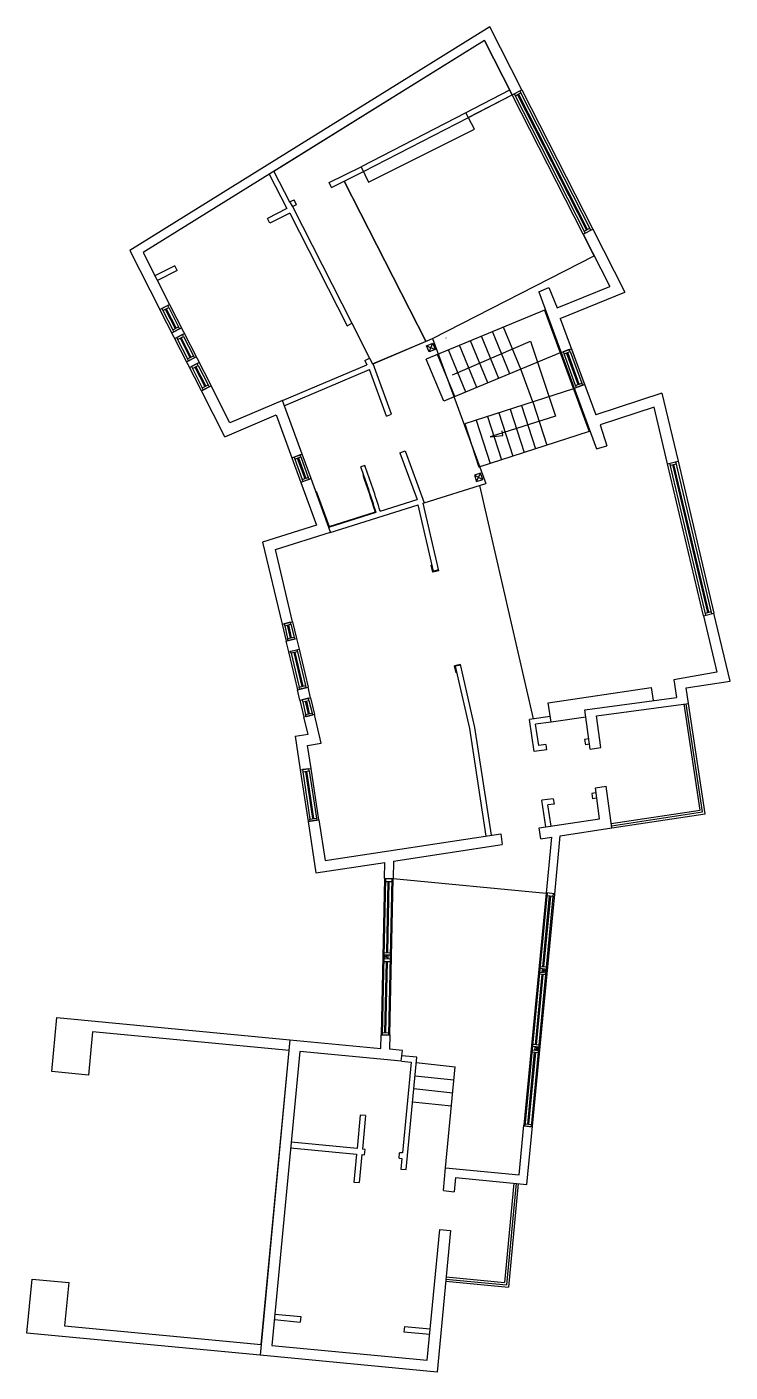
# Model space of a CAD drawing. Header units: inches. Extents: x -829 to 1431, y -48 to 1320.
# Drawn here: x 783 to 1431, y 48 to 1287 of the extents above; entities that cross this region are included whole.
import ezdxf

# ---------------------------------------------------------------- set-up
doc = ezdxf.new("R2010")
doc.units = ezdxf.units.IN
doc.header["$MEASUREMENT"] = 0
for name, color, linetype in [('0-import', 1, 'Continuous'), ('a-anno-dims', 68, 'Continuous'), ('a-deck', 87, 'Continuous'), ('a-flor-levl-01', 210, 'Continuous'), ('a-flor-levl-02', 216, 'Continuous'), ('a-glaz-ext', 155, 'Continuous'), ('a-glaz-frm', 156, 'Continuous'), ('a-step-rise', 5, 'Continuous'), ('a-wall-below', 54, 'Continuous'), ('a-wall-int', 34, 'Continuous'), ('a-wall-new', 54, 'Continuous'), ('a-wall-new2', 54, 'Continuous'), ('a-wall-panl', 8, 'Continuous'), ('s-cols-wood', 2, 'Continuous')]:
    doc.layers.add(name, color=color, linetype=linetype)

msp = doc.modelspace()

# ---------------------------------------------------------------- linework, layer by layer
for p, q in [((1112.1, 432.4), (1115.6, 428.9)), ((1115.6, 432.4), (1112.1, 428.9)), ((1262.6, 415.5), (1255.7, 416.2)), ((1262.9, 419), (1256, 419.7)), ((1262, 419.1), (1258.2, 416)), ((1258.5, 419.5), (1261.6, 415.6)), ((1256, 347.4), (1249.1, 348)), ((1255.1, 347.4), (1251.3, 344.3)), ((1251.6, 347.8), (1254.8, 344)), ((1255.7, 343.9), (1248.8, 344.5)), ((1249.1, 274), (1242.1, 274.7))]:
    msp.add_line(p, q)
at = {"layer": '0-import'}
for points in [[(1010.5, 1154.2), (1025.1, 1126), (1027.8, 1121.7), (1082.6, 1014.3), (1098.9, 982.2), (1101.6, 976.9), (1157, 1000.3), (1306.1, 1076.3), (1295.9, 1096.5), (1230.5, 1224.8), (1228.2, 1229.2), (1205, 1274.9), (1010.5, 1154.2)], [(1150.7, 997.7), (1075.5, 1145.2), (1093.4, 1154), (1190, 1203.8), (1230.5, 1224.8), (1205, 1274.9)]]:
    msp.add_lwpolyline(points, dxfattribs=at)
at = {"layer": 'a-anno-dims'}
for p, q in [((1151.5, 993.5), (1159.4, 990.2)), ((1153.8, 987.9), (1157.1, 995.8)), ((1195.6, 874.2), (1203.2, 870.3)), ((1197.5, 868.5), (1201.3, 876.1))]:
    msp.add_line(p, q, dxfattribs=at)
at = {"layer": 'a-deck'}
for p, q in [((1403.7, 565.7), (1388.9, 663.5)), ((1406, 564), (1390.9, 663.8)), ((1408.3, 562.3), (1392.9, 664.1)), ((1321.7, 553.3), (1403.7, 565.7)), ((1322, 551.3), (1406, 564)), ((1322.3, 549.3), (1408.3, 562.3)), ((1232, 222), (1223.3, 130.5)), ((1234, 221.9), (1225.1, 128.3)), ((1236, 221.7), (1226.9, 126.1)), ((1169.1, 131.6), (1226.9, 126.1)), ((1169.3, 133.6), (1225.1, 128.3)), ((1169.5, 135.6), (1223.3, 130.5))]:
    msp.add_line(p, q, dxfattribs=at)
at = {"layer": 'a-flor-levl-01'}
msp.add_lwpolyline([(1175.3, 966.9), (1247.2, 997.8), (1270.3, 928.6), (1210.1, 909.5), (1221.9, 911), (1221.1, 915.1)], dxfattribs=at)
at = {"layer": 'a-flor-levl-02'}
for p, q in [((1075.5, 1145.2), (1150.7, 997.7)), ((1102.1, 977), (1157, 1000.3)), ((1157, 1000.3), (1206.1, 866.5)), ((1149.2, 848.7), (1206.1, 866.5)), ((1250.2, 649.8), (1200.6, 864.8))]:
    msp.add_line(p, q, dxfattribs=at)
at = {"layer": 'a-glaz-ext'}
for p, q in [((1303, 1100.1), (1237.6, 1228.4)), ((1239.4, 1229.3), (1304.8, 1101)), ((1295.9, 1096.5), (1230.5, 1224.8)), ((1232.3, 1225.7), (1297.7, 1097.4)), ((1233.2, 1223.9), (1238.5, 1226.6)), ((1299, 1100.3), (1235.4, 1225.1)), ((1299.9, 1100.7), (1236.3, 1225.5)), ((1296.8, 1099.2), (1302.1, 1101.9)), ((1406.8, 744.8), (1373.6, 884.9)), ((1375.6, 885.4), (1408.8, 745.3)), ((1376, 883.4), (1381.9, 884.8)), ((1410.7, 747.8), (1378.5, 884)), ((1411.7, 748), (1379.5, 884.2)), ((1414.6, 746.6), (1381.4, 886.8)), ((1383.4, 887.2), (1416.5, 747.1)), ((1408.3, 747.2), (1414.1, 748.6))]:
    msp.add_line(p, q, dxfattribs=at)
at = {"layer": 'a-glaz-frm'}
for p, q in [((913.7, 1028.8), (922.7, 1011)), ((914.5, 1031.5), (952.7, 956.6)), ((943.8, 952.1), (905.6, 1026.9)), ((908.3, 1026.1), (917.4, 1008.2)), ((910.5, 1027.2), (919.6, 1009.4)), ((911.4, 1027.7), (920.5, 1009.8)), ((916.5, 1005.5), (925.4, 1010.1)), ((919.3, 1000.2), (928.2, 1004.8)), ((921.9, 999.3), (931, 981.5)), ((924.2, 1000.5), (933.2, 982.6)), ((925.1, 1000.9), (934.1, 983.1)), ((927.3, 1002.1), (936.4, 984.2)), ((930.1, 978.8), (939.1, 983.4)), ((1275.6, 987.3), (1287.7, 954.3)), ((1288.9, 956.9), (1278.2, 986.1)), ((1291.2, 957.8), (1280.6, 987)), ((1292.2, 958.1), (1281.6, 987.3)), ((1283.8, 988.2), (1294.5, 959)), ((1285, 990.7), (1297.1, 957.8)), ((932.9, 973.5), (941.8, 978)), ((935.6, 972.6), (944.6, 954.8)), ((937.8, 973.7), (946.9, 955.9)), ((938.7, 974.2), (947.8, 956.4)), ((940.9, 975.3), (950, 957.5)), ((1045, 871.1), (1036.7, 893.7)), ((1027.3, 890.3), (1035.6, 867.7)), ((1029.9, 889.1), (1036.8, 870.3)), ((1032.2, 889.9), (1039.1, 871.1)), ((1033.2, 890.3), (1040.1, 871.5)), ((1035.5, 891.1), (1042.4, 872.3)), ((1018.2, 737), (1021.9, 721.4)), ((1020.6, 735.5), (1023.3, 723.8)), ((1023, 736.1), (1025.8, 724.4)), ((1024, 736.3), (1026.7, 724.6)), ((1026.4, 736.9), (1029.2, 725.2)), ((1027.9, 739.3), (1031.6, 723.7)), ((1028.4, 737.3), (1028.4, 737.3)), ((1024.1, 711.7), (1032.4, 676.6)), ((1026.5, 710.2), (1033.9, 679.1)), ((1029, 710.8), (1036.4, 679.6)), ((1030, 711), (1037.3, 679.9)), ((1032.4, 711.6), (1039.8, 680.4)), ((1033.9, 714), (1042.2, 679)), ((1034.7, 666.9), (1038.4, 651.3)), ((1037.2, 665.4), (1039.9, 653.8)), ((1039.6, 666), (1042.4, 654.3)), ((1040.6, 666.2), (1043.3, 654.6)), ((1043, 666.8), (1045.8, 655.1)), ((1044.5, 669.2), (1048.2, 653.7)), ((1035, 602.7), (1042.2, 555.3)), ((1037.3, 601), (1043.9, 557.5)), ((1039.8, 601.4), (1046.4, 557.9)), ((1040.8, 601.5), (1047.3, 558)), ((1043.2, 601.9), (1049.8, 558.4)), ((1052.1, 556.7), (1044.9, 604.2)), ((1112.7, 502.8), (1109.5, 358.7)), ((1113.7, 502.7), (1110.5, 358.7)), ((1113.6, 500.1), (1119.6, 499.9)), ((1114.7, 434.4), (1116.1, 500)), ((1115.7, 434.4), (1117.1, 500)), ((1116.5, 358.6), (1119.7, 502.6)), ((1117.5, 358.6), (1120.7, 502.6)), ((1261.6, 489.1), (1241.2, 275.4)), ((1262.7, 489.6), (1242.1, 274.7)), ((1248.1, 274.1), (1268.6, 489.1)), ((1249.1, 274.7), (1269.6, 488.3)), ((1258.6, 421.2), (1264.9, 486.7)), ((1259.6, 421.1), (1265.9, 486.6)), ((1262.4, 487), (1268.4, 486.4)), ((1112.2, 434.4), (1118.2, 434.3)), ((1111.1, 432.5), (1119.1, 432.3)), ((1111.1, 429), (1119.1, 428.8)), ((1112, 426.3), (1118, 426.2)), ((1113, 360.7), (1114.5, 426.3)), ((1114, 360.6), (1115.5, 426.3)), ((1115.6, 432.4), (1115.6, 428.9)), ((1262.1, 420.9), (1256.1, 421.4)), ((1251.8, 349.5), (1258, 414.2)), ((1252.8, 349.4), (1259, 414.1)), ((1261.5, 413.9), (1255.5, 414.5)), ((1258.2, 416), (1258.5, 419.5)), ((1110.5, 360.7), (1116.5, 360.6)), ((1110.5, 358.7), (1116.5, 358.6)), ((1255.3, 349.2), (1249.3, 349.8)), ((1251.3, 344.3), (1251.6, 347.8)), ((1244.8, 276.4), (1251.1, 342.6)), ((1245.8, 276.3), (1252.1, 342.5)), ((1254.6, 342.2), (1248.6, 342.8)), ((1242.3, 276.6), (1248.2, 276.1))]:
    msp.add_line(p, q, dxfattribs=at)
for points in [[(907.4, 1027.8), (908.3, 1026.1), (913.7, 1028.8), (912.8, 1030.6)], [(918.3, 1006.5), (917.4, 1008.2), (922.7, 1011), (923.6, 1009.2)], [(921, 1001.1), (921.9, 999.3), (927.3, 1002.1), (926.4, 1003.8)], [(931.9, 979.7), (931, 981.5), (936.4, 984.2), (937.3, 982.4)], [(1277.5, 988), (1278.2, 986.1), (1283.8, 988.2), (1283.1, 990)], [(934.7, 974.4), (935.6, 972.6), (940.9, 975.3), (940, 977.1)], [(945.5, 953), (944.6, 954.8), (950, 957.5), (950.9, 955.7)], [(1289.6, 955), (1288.9, 956.9), (1294.5, 959), (1295.2, 957.1)], [(1029.2, 891), (1029.9, 889.1), (1035.5, 891.1), (1034.9, 893)], [(1037.5, 868.4), (1036.8, 870.3), (1042.4, 872.3), (1043.1, 870.4)], [(1020.1, 737.4), (1020.6, 735.5), (1026.4, 736.9), (1026, 738.8)], [(1023.8, 721.9), (1023.3, 723.8), (1029.2, 725.2), (1029.6, 723.3)], [(1026.5, 710.2), (1026.1, 712.1), (1031.9, 713.5), (1032.4, 711.6)], [(1034.4, 677.1), (1033.9, 679.1), (1039.8, 680.4), (1040.2, 678.5)], [(1036.7, 667.4), (1037.2, 665.4), (1043, 666.8), (1042.5, 668.8)], [(1040.4, 651.8), (1039.9, 653.8), (1045.8, 655.1), (1046.2, 653.2)], [(1037, 603), (1037.3, 601), (1043.2, 601.9), (1042.9, 603.9)], [(1044.2, 555.5), (1043.9, 557.5), (1049.8, 558.4), (1050.1, 556.4)]]:
    msp.add_lwpolyline(points, close=True, dxfattribs=at)
at = {"layer": 'a-step-rise'}
for p, q in [((1260.3, 1026.4), (1151.2, 981.3)), ((1260.3, 1026.4), (1301.4, 914.6)), ((1228.3, 967.8), (1212.2, 1006.6)), ((1238.4, 972), (1222.4, 1010.8)), ((1169.3, 1001), (1169.4, 1000.8)), ((1197.8, 955.1), (1181.7, 994)), ((1207.9, 959.3), (1191.9, 998.2)), ((1218.1, 963.5), (1202.1, 1002.4)), ((1167.3, 942.5), (1151.2, 981.3)), ((1177.5, 946.7), (1161.4, 985.5)), ((1274.8, 987), (1167.3, 942.5)), ((1187.6, 950.9), (1171.6, 989.8)), ((1249.5, 941.9), (1238.4, 972)), ((1286.9, 954), (1186.6, 921.7)), ((1249.5, 941.9), (1262.3, 901.9)), ((1218.1, 931.8), (1230.9, 891.8)), ((1228.5, 935.2), (1241.4, 895.2)), ((1239, 938.6), (1251.9, 898.6)), ((1186.6, 921.7), (1199.5, 881.7)), ((1197.1, 925.1), (1210, 885.1)), ((1207.6, 928.4), (1220.5, 888.5)), ((1301.4, 914.6), (1199.5, 881.7)), ((1120.7, 502.6), (1261.6, 489.1)), ((1142, 333.1), (1177.8, 329.2)), ((1169, 236.1), (1177.8, 329.2)), ((1140.9, 321), (1176.7, 317.3)), ((1139.8, 309.1), (1175.6, 305.4)), ((1138.6, 297.1), (1174.4, 293.4))]:
    msp.add_line(p, q, dxfattribs=at)
at = {"layer": 'a-wall-below'}
for p, q in [((805.8, 324.8), (810.5, 374.6)), ((810.5, 374.6), (1025.5, 354.2)), ((843.4, 361.5), (839.6, 321.6)), ((1024.6, 344.2), (843.4, 361.5)), ((998.8, 73.4), (1024.6, 344.2)), ((839.6, 321.6), (805.8, 324.8)), ((782.9, 83.9), (787.6, 133.7)), ((787.6, 133.7), (821.4, 130.5)), ((821.4, 130.5), (817.7, 90.7)), ((817.7, 90.7), (998.8, 73.4)), ((997.9, 63.5), (782.9, 83.9))]:
    msp.add_line(p, q, dxfattribs=at)
at = {"layer": 'a-wall-int'}
for p, q in [((1187.4, 1208.1), (1228.2, 1229.2)), ((1189.8, 1203.7), (1230.5, 1224.8)), ((1010.5, 1154.2), (1025.1, 1126)), ((1061.6, 1143.9), (1091.2, 1158.4)), ((1063.8, 1139.4), (1093.4, 1154)), ((1006.3, 1151.5), (1022.6, 1119.9)), ((1063.9, 1139.4), (1061.6, 1143.9)), ((1025.1, 1126), (1029.3, 1128)), ((1031.6, 1123.5), (1029.3, 1128)), ((1022.6, 1119.9), (1004.8, 1110.9)), ((1025.3, 1115.7), (1007, 1106.4)), ((1025.3, 1115.7), (1078.1, 1012)), ((1027.8, 1121.7), (1031.5, 1123.6)), ((1027.8, 1121.7), (1082.6, 1014.3)), ((1007, 1106.4), (1004.8, 1110.9)), ((919.2, 1067.3), (901, 1058)), ((921.5, 1062.9), (919.2, 1067.3)), ((921.5, 1062.9), (903.3, 1053.6)), ((1078.1, 1012), (1082.6, 1014.3)), ((1094.4, 980), (1098.9, 982.2)), ((1094.4, 980), (1096.4, 976.1)), ((1098.9, 982.2), (1101.6, 976.9)), ((1018.7, 943.1), (1096.4, 976.1)), ((1020.6, 938.5), (1098.8, 971.6)), ((1114.5, 928.8), (1098.8, 971.6)), ((1101.6, 976.9), (1102.1, 977)), ((1119.2, 930.5), (1102.1, 977)), ((1114.5, 928.8), (1119.2, 930.5)), ((1126.9, 895), (1131.6, 896.7)), ((1126.9, 895), (1142.7, 851.9)), ((1131.6, 896.7), (1149.2, 848.7)), ((1094.6, 883.3), (1090.9, 881.9)), ((1062.5, 821.6), (1143.6, 847)), ((1108.7, 841.3), (1142.7, 851.9)), ((1157.7, 785.9), (1143.6, 847)), ((1148.4, 848.4), (1149.2, 848.7)), ((1162.7, 786.3), (1148.4, 848.4)), ((1061.2, 826.4), (1104.9, 840.1)), ((1156.4, 791.7), (1155.6, 791.5)), ((1157.1, 785), (1155.6, 791.5)), ((1162.7, 786.3), (1157.1, 785)), ((1162.6, 787), (1157.7, 785.9)), ((1182.7, 700), (1177.1, 698.7)), ((1178.6, 692.2), (1177.1, 698.7)), ((1182.9, 699.3), (1178, 698.2)), ((1191.2, 640.9), (1178, 698.2)), ((1196.1, 641.9), (1182.7, 700)), ((1179.3, 692.3), (1178.6, 692.2)), ((1265.5, 651.9), (1246.3, 649.3)), ((1250.8, 619.6), (1246.3, 649.3)), ((1266.2, 646.9), (1252, 645)), ((1255, 625.2), (1252, 645)), ((1206.3, 541.7), (1191.2, 640.9)), ((1211.2, 542.6), (1196.1, 641.9)), ((1262.2, 621.2), (1250.8, 619.6)), ((1261.5, 626.1), (1255, 625.2)), ((1261.5, 626.1), (1262.2, 621.2)), ((1301, 631.5), (1297.2, 630.9)), ((1297.2, 630.9), (1297.9, 626)), ((1301.7, 626.5), (1297.9, 626)), ((1268.3, 576.2), (1257.6, 574.8)), ((1261.4, 550.2), (1257.6, 574.8)), ((1269, 571.3), (1263.3, 570.5)), ((1266.3, 550.9), (1263.3, 570.5)), ((1268.3, 576.2), (1269, 571.3)), ((1307.5, 581.5), (1304, 581.1)), ((1304, 581.1), (1304.6, 576.1)), ((1308.2, 576.6), (1304.6, 576.1)), ((1128.2, 334.4), (1137.1, 333.5)), ((1137.1, 333.5), (1129.1, 249.9)), ((1090.2, 284.7), (1087.3, 253.9)), ((1095.2, 284.3), (1090.2, 284.7)), ((1095.2, 284.3), (1092.3, 253.4)), ((1087.3, 253.9), (1026.6, 259.7)), ((1086.8, 248.9), (1084.4, 223)), ((1091.8, 248.4), (1089.4, 222.5)), ((1094.8, 253.2), (1092.3, 253.4)), ((1126.2, 245.2), (1126.6, 250.1)), ((1129.1, 249.9), (1126.6, 250.1)), ((1126.2, 245.2), (1128.6, 244.9)), ((1128.6, 244.9), (1127.7, 235)), ((1084.4, 223), (1089.4, 222.5)), ((1011.5, 101.4), (1035.4, 99.1)), ((1011.1, 96.4), (1035, 94.1)), ((1035.4, 99.1), (1035, 94.1)), ((1131, 90), (1130.5, 85)), ((1131, 90), (1154.9, 87.7)), ((1130.5, 85), (1154.4, 82.8))]:
    msp.add_line(p, q, dxfattribs=at)
for points in [[(1298.4, 651.3), (1266.2, 646.9), (1263.7, 664.6), (1358.5, 678.7), (1360.3, 666.6)], [(1127.7, 235), (1132.7, 234.5), (1142.5, 338), (1128.6, 339.4)], [(1026.1, 254.7), (1086.8, 248.9)], [(1091.8, 248.4), (1094.3, 248.2), (1094.8, 253.2)]]:
    msp.add_lwpolyline(points, dxfattribs=at)
for radius, start, end in [(1267.8, 17.5481, 19.5411), (1271.8, 17.5475, 19.5425)]:
    msp.add_arc((-103.9, 457.8), radius, start, end, dxfattribs=at)
at = {"layer": 'a-wall-new'}
for p, q in [((1209.9, 1287.3), (877.9, 1081.3)), ((1239.4, 1229.3), (1209.9, 1287.3)), ((1205, 1274.9), (890.1, 1079.4)), ((1205, 1274.9), (1230.5, 1224.8)), ((1230.5, 1224.8), (1239.4, 1229.3)), ((1239.4, 1229.3), (1239.4, 1229.3)), ((1295.9, 1096.5), (1304.8, 1101)), ((1295.9, 1096.5), (1320.5, 1048.1)), ((1304.8, 1101), (1334.4, 1043)), ((877.9, 1081.3), (905.6, 1026.9)), ((890.1, 1079.4), (914.5, 1031.5)), ((1255.1, 1043.2), (1264.3, 1047.1)), ((1255.1, 1043.2), (1308.2, 898.5)), ((1264.3, 1047.1), (1271.9, 1028.4)), ((1271.9, 1028.4), (1320.5, 1048.1)), ((1274.7, 1018.7), (1334.4, 1043)), ((905.6, 1026.9), (914.5, 1031.5)), ((1274.7, 1018.7), (1307.4, 929.8)), ((1275.6, 987.3), (1285, 990.7)), ((943.8, 952.1), (952.7, 956.6)), ((970, 922.5), (952.7, 956.6)), ((1287.8, 954.4), (1297.2, 957.8)), ((965.4, 909.7), (943.8, 952.1)), ((1018.7, 943.1), (970, 922.5)), ((1036.7, 893.7), (1018.7, 943.1)), ((1368.5, 949.9), (1307.4, 929.8)), ((1368.5, 949.9), (1383.4, 887.2)), ((965.4, 909.7), (1012.9, 929.8)), ((1012.9, 929.8), (1027.3, 890.3)), ((1361.3, 937), (1311.5, 920.7)), ((1373.6, 884.9), (1361.3, 937)), ((1311.5, 920.7), (1317.8, 901.4)), ((1027.3, 890.3), (1036.7, 893.7)), ((1308.2, 898.5), (1317.8, 901.4)), ((1373.6, 884.9), (1383.4, 887.2)), ((1406.8, 744.8), (1416.5, 747.1)), ((1018.2, 737), (1027.9, 739.3)), ((1021.8, 721.4), (1031.6, 723.7)), ((1021.8, 721.4), (1024.1, 711.7)), ((1031.6, 723.7), (1033.9, 714)), ((1024.1, 711.7), (1033.9, 714)), ((1034.7, 666.9), (1044.5, 669.2)), ((1308.3, 652.6), (1392.9, 664.1)), ((1312.2, 623.4), (1308.3, 652.6)), ((1030.3, 633.8), (1035, 602.7)), ((1044.9, 604.2), (1041.7, 625.4)), ((1302.2, 622), (1312.2, 623.4)), ((1035, 602.7), (1044.9, 604.2)), ((1307.1, 586.3), (1317, 587.7)), ((1322.3, 549.3), (1317, 587.7)), ((1042.2, 555.2), (1052.1, 556.7)), ((1042.2, 555.2), (1049.4, 507.9)), ((1052.1, 556.7), (1057.8, 519.3)), ((1274.7, 542.1), (1322.3, 549.3)), ((1057.8, 519.3), (1219.8, 543.9)), ((1121.1, 518.8), (1221.3, 534)), ((1219.8, 543.9), (1221.3, 534)), ((1256.9, 539.4), (1266.6, 540.9)), ((1266.6, 540.9), (1261.6, 489.1)), ((1269.6, 488.3), (1274.7, 542.1)), ((1049.4, 507.9), (1113, 517.6)), ((1112.7, 502.8), (1113, 517.6)), ((1121.1, 518.8), (1120.7, 502.6)), ((1112.7, 502.8), (1120.7, 502.6)), ((1261.7, 489.7), (1269.6, 489)), ((1025.5, 354.2), (1109.2, 346.2)), ((1109.2, 346.2), (1109.5, 358.7)), ((1109.5, 358.7), (1117.5, 358.6)), ((1117.5, 358.6), (1117.2, 345.5)), ((1034.5, 343.3), (1008.8, 72.5)), ((1128.2, 334.4), (1034.5, 343.3)), ((1129.1, 344.3), (1117.2, 345.5)), ((1241.1, 274.8), (1249.1, 274)), ((1178.2, 227.2), (1177, 214.2)), ((1167, 215.2), (1177, 214.2)), ((1152.1, 58.9), (1163.6, 179.3)), ((1173.6, 178.4), (1161.2, 48)), ((1163.6, 179.3), (1173.6, 178.4)), ((1161.2, 48), (997.9, 63.5)), ((1008.8, 72.5), (1152.1, 58.9))]:
    msp.add_line(p, q, dxfattribs=at)
for points in [[(1091.1, 1158.5), (1098, 1144.4), (1195.5, 1193.2), (1187.7, 1208.2), (1091.1, 1158.5)], [(1027.9, 739.3), (1012.1, 805.8), (1062.9, 821.7), (1045, 871.1), (1035.6, 867.7), (1050, 828.2)], [(1050, 828.2), (1000.3, 812.6), (1018.2, 737)], [(1406.8, 744.8), (1419.1, 692.7), (1379.6, 685.8), (1382, 669.6)], [(1392.9, 664.1), (1390.7, 678.3), (1431.4, 684.5), (1416.5, 747.1)], [(1034.7, 666.9), (1032.4, 676.6), (1042.2, 679)], [(1044.5, 669.2), (1042.2, 679)], [(1302.2, 622), (1297.5, 658), (1382, 669.6)], [(1030.3, 633.8), (1042.2, 635.6), (1038.4, 651.3)], [(1041.7, 625.4), (1054.4, 627.3), (1048.2, 653.7), (1038.4, 651.3)], [(1256.9, 539.4), (1255.4, 549.3), (1311, 557.7), (1307.1, 586.3)], [(1142, 332.9), (1142, 333.1)], [(1167, 215.2), (1169, 236.1), (1236.8, 229.6), (1241.2, 275.4)], [(1178.2, 227.2), (1244, 220.9), (1249.1, 274.7)]]:
    msp.add_lwpolyline(points, dxfattribs=at)
msp.add_arc((-105.1, 461.7), 1239.8, 354.1073, 354.5694, dxfattribs=at)
at = {"layer": 'a-wall-new2'}
msp.add_line((1025.5, 354.2), (997.9, 63.5), dxfattribs=at)
at = {"layer": 'a-wall-panl'}
for p, q in [((1049.7, 859.5), (1061.5, 827)), ((1061.5, 827), (1104.3, 840.4))]:
    msp.add_line(p, q, dxfattribs=at)
msp.add_arc((-103.9, 457.8), 1267.3, 17.5708, 19.2043, dxfattribs=at)
at = {"layer": 's-cols-wood'}
for points in [[(1151.5, 993.5), (1157.1, 995.8), (1159.4, 990.2), (1153.8, 987.9)], [(1197.5, 868.5), (1203.2, 870.3), (1201.3, 876.1), (1195.6, 874.2)]]:
    msp.add_lwpolyline(points, close=True, dxfattribs=at)

doc.saveas('drawing.dxf')
